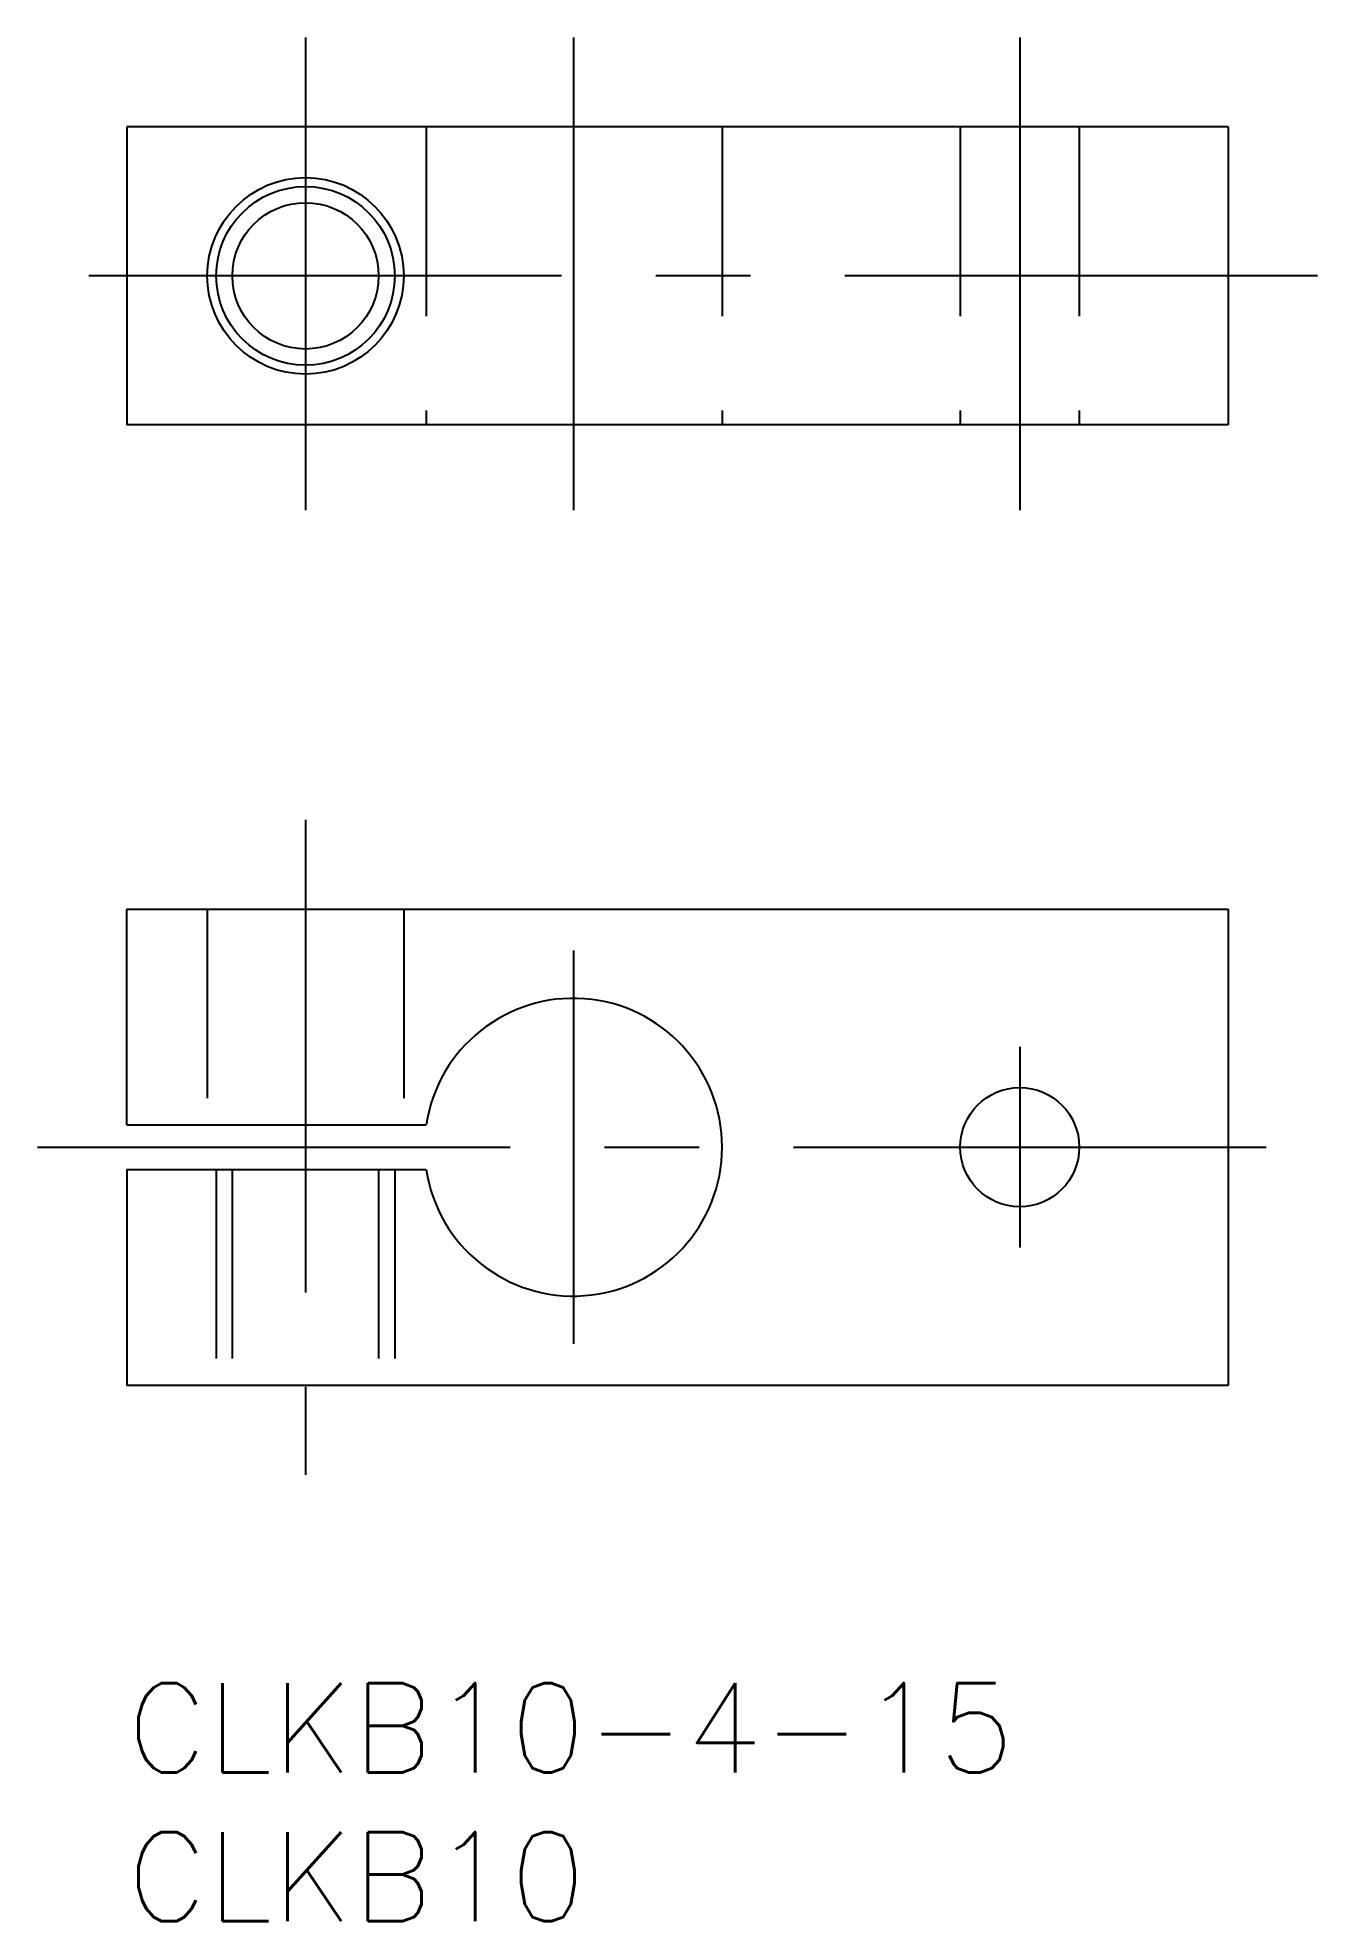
# Model space of a CAD drawing. Extents: x -3 to 40, y -8 to 55.3.
import ezdxf

# ---------------------------------------------------------------- set-up
doc = ezdxf.new("R2010")
doc.units = 0
doc.header["$LTSCALE"] = 0.5
doc.linetypes.add('CENTER', pattern=[50.8, 31.75, -6.35, 6.35, -6.35])
doc.linetypes.add('DASHED', pattern=[19.05, 12.7, -6.35])
for name, color, linetype in [('MSM_CENTER', 1, 'CENTER'), ('MSM_CONTINUOUS', 7, 'CONTINUOUS'), ('MSM_DASHED', 4, 'DASHED'), ('MSM_NARROW', 5, 'CONTINUOUS'), ('MSM_PART_NUMBER', 7, 'CONTINUOUS')]:
    doc.layers.add(name, color=color, linetype=linetype)
doc.styles.get("Standard").update_dxf_attribs({"font": 'txt.shx', "height": 3, "bigfont": 'bigfont.shx'})

# ---------------------------------------------------------------- blocks, each defined once
blk = doc.blocks.new('*U14')
at = {"layer": 'MSM_PART_NUMBER'}
blk.add_text('CLKB10-4-15', height=3, dxfattribs=at).set_placement((0, -3))
blk = doc.blocks.new('*U15')
at = {"layer": 'MSM_PART_NUMBER'}
blk.add_text('CLKB10', height=3, dxfattribs=at).set_placement((0, -8))

msp = doc.modelspace()

# ---------------------------------------------------------------- linework, layer by layer
at = {"layer": 'MSM_CENTER'}
for p, q in [((6, 55.265), (6, 39.265)), ((15, 55.265), (15, 39.265)), ((30, 55.265), (30, 39.265)), ((40, 47.265), (-3, 47.265)), ((6, 29), (6, 7)), ((15, 24.604), (15, 11.396)), ((30, 21.368), (30, 14.632)), ((-3, 18), (40, 18))]:
    msp.add_line(p, q, dxfattribs=at)
at = {"layer": 'MSM_CONTINUOUS'}
for p, q in [((0, 52.265), (0, 42.265)), ((37, 52.265), (0, 52.265)), ((37, 52.265), (37, 42.265)), ((37, 42.265), (0, 42.265)), ((0, 26), (37, 26)), ((0, 18.75), (0, 26)), ((37, 26), (37, 10)), ((0, 18.75), (10.057, 18.75)), ((0, 17.25), (10.057, 17.25)), ((0, 17.25), (0, 10)), ((37, 10), (0, 10))]:
    msp.add_line(p, q, dxfattribs=at)
for centre, radius in [((6, 47.265), 3.3), ((6, 47.265), 2.458), ((30, 18), 2)]:
    msp.add_circle(centre, radius, dxfattribs=at)
msp.add_arc((15, 18), 5, 188.62693, 171.37307, dxfattribs=at)
at = {"layer": 'MSM_DASHED'}
for p, q in [((10.057, 52.265), (10.057, 42.265)), ((20, 52.265), (20, 42.265)), ((28, 52.265), (28, 42.265)), ((32, 52.265), (32, 42.265)), ((2.7, 26), (2.7, 18.75)), ((9.3, 26), (9.3, 18.75)), ((3, 17.25), (3, 10)), ((3.541, 17.25), (3.541, 10)), ((8.458, 17.25), (8.458, 10)), ((9, 17.25), (9, 10))]:
    msp.add_line(p, q, dxfattribs=at)
at = {"layer": 'MSM_NARROW'}
msp.add_circle((6, 47.265), 3, dxfattribs=at)

# ---------------------------------------------------------------- block references
at = {"layer": 'MSM_CONTINUOUS'}
for name in ['*U14', '*U15']:
    msp.add_blockref(name, (0, 0), dxfattribs=at)

doc.saveas('drawing.dxf')
